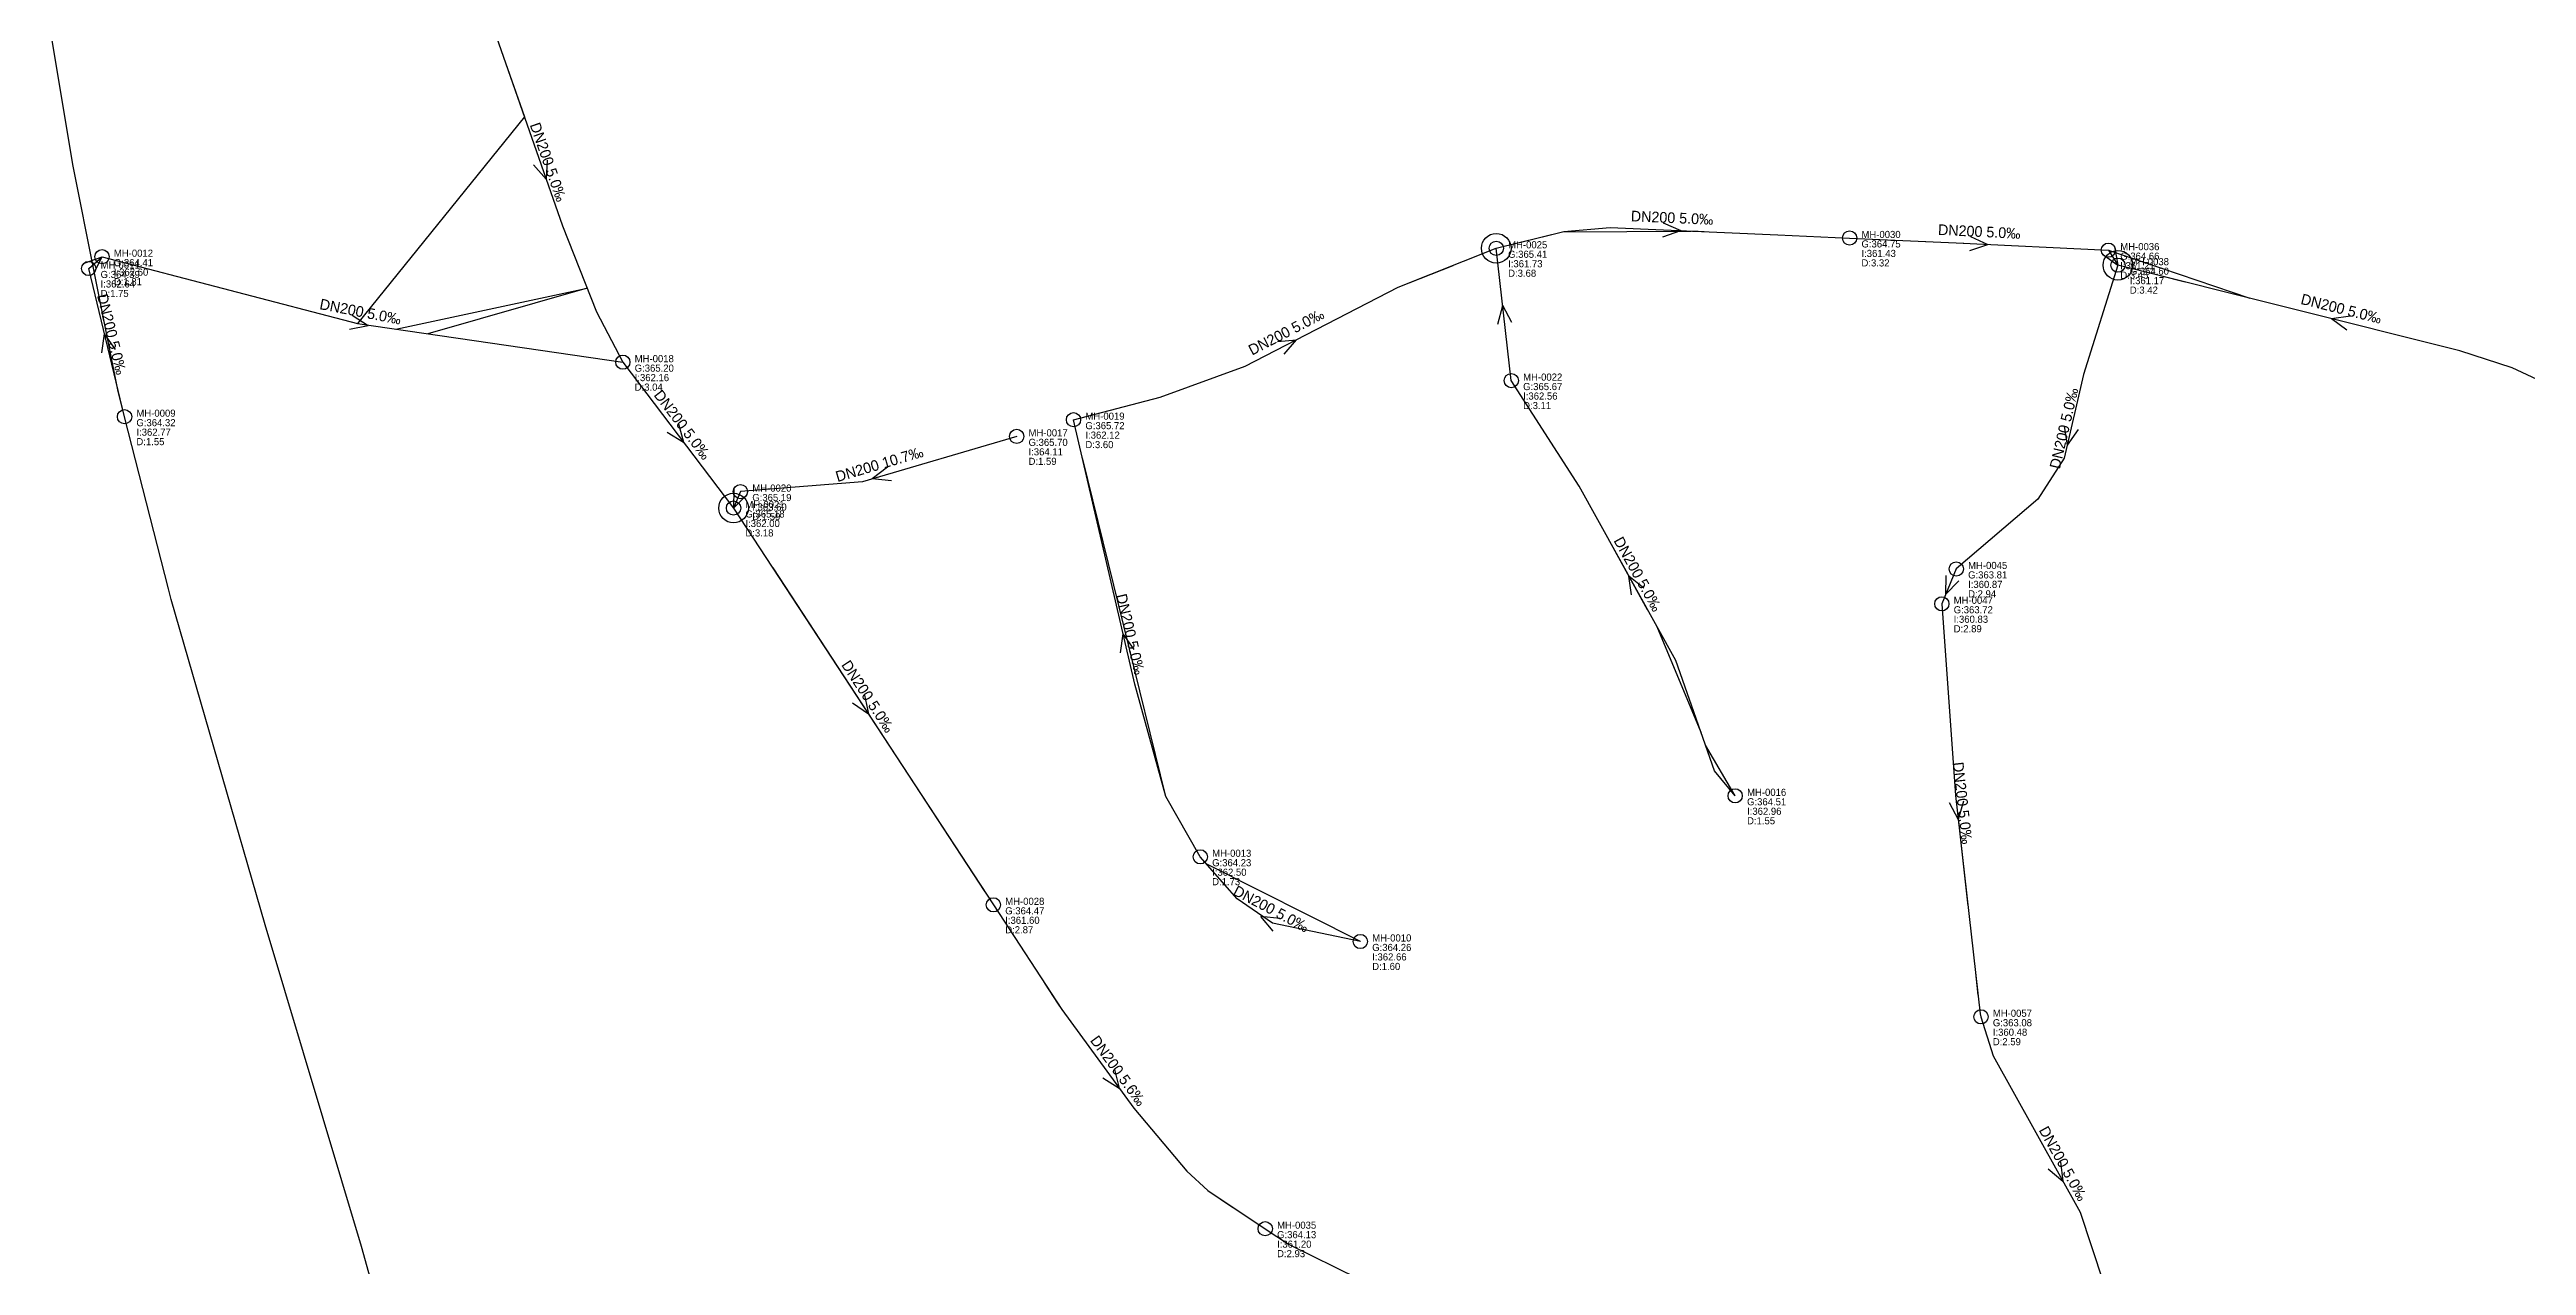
# Model space of a CAD drawing. Header units: metres. Extents: x 449901 to 451990, y 2566737 to 2570846.
# Drawn here: x 449905.7 to 450323.4, y 2570403.6 to 2570608.8 of the extents above; entities that cross this region are included whole.
import ezdxf
from ezdxf.enums import TextEntityAlignment as Align

# ---------------------------------------------------------------- set-up
doc = ezdxf.new("R2010")
doc.units = ezdxf.units.M
for name, color, linetype in [('SEW-CATCHMENT', 4, 'Continuous'), ('SEW-DROP', 6, 'Continuous'), ('SEW-LABEL', 2, 'Continuous'), ('SEW-MH', 7, 'Continuous'), ('SEW-MH-LABEL', 8, 'Continuous'), ('SEW-PIPE-DN200', 3, 'Continuous'), ('SEW-RIDER', 8, 'Continuous')]:
    doc.layers.add(name, color=color, linetype=linetype)

msp = doc.modelspace()

# ---------------------------------------------------------------- linework, layer by layer
at = {"layer": 'SEW-CATCHMENT'}
msp.add_lwpolyline([(449971.17, 2570360.55), (449958.28, 2570406.86), (449942.07, 2570461.1), (449926.2, 2570516), (449925.74, 2570517.78), (449918.34, 2570546.82), (449917.27, 2570551.05), (449913.21, 2570571.34), (449909.66, 2570589.09), (449905.69, 2570612.97)], dxfattribs=at)
at = {"layer": 'SEW-DROP'}
for centre in [(450149.64, 2570575.23), (450254.47, 2570572.38), (450021.03, 2570531.42)]:
    msp.add_circle(centre, 2.5, dxfattribs=at)
at = {"layer": 'SEW-LABEL'}
for p, q in [((449987.31, 2570589.31), (449989.43, 2570586.87)), ((449989.58, 2570590.1), (449989.43, 2570586.87)), ((450177.7, 2570577.15), (450180.75, 2570578.22)), ((450177.8, 2570579.55), (450180.75, 2570578.22)), ((450229.49, 2570574.84), (450232.54, 2570575.89)), ((450229.6, 2570577.23), (450232.54, 2570575.89)), ((449911.51, 2570572.72), (449914.54, 2570573.81)), ((449913.1, 2570570.92), (449914.54, 2570573.81)), ((450251.85, 2570574.27), (450254.47, 2570572.38)), ((450253.88, 2570575.55), (450254.47, 2570572.38)), ((449956.71, 2570563.94), (449959.43, 2570562.19)), ((450149.88, 2570562.45), (450150.74, 2570565.56)), ((450152.27, 2570562.72), (450150.74, 2570565.56)), ((450293.66, 2570563.78), (450290.46, 2570563.35)), ((450293.07, 2570561.45), (450290.46, 2570563.35)), ((449914.51, 2570557.58), (449914.97, 2570560.78)), ((449916.84, 2570558.15), (449914.97, 2570560.78)), ((449956.25, 2570561.58), (449959.43, 2570562.19)), ((450112.74, 2570559.5), (450115.96, 2570559.81)), ((450113.85, 2570557.37), (450115.96, 2570559.81)), ((450009.83, 2570544.19), (450012.6, 2570542.52)), ((450011.74, 2570545.64), (450012.6, 2570542.52)), ((450245.41, 2570545.21), (450245.9, 2570542.02)), ((450247.75, 2570544.67), (450245.9, 2570542.02)), ((450046.97, 2570538.32), (450044.43, 2570536.33)), ((450021.08, 2570534.65), (450021.03, 2570531.42)), ((450047.64, 2570536.02), (450044.43, 2570536.33)), ((450023.3, 2570533.72), (450021.03, 2570531.42)), ((450172.42, 2570516.75), (450172.01, 2570519.95)), ((450174.52, 2570517.91), (450172.01, 2570519.95)), ((450225.45, 2570520.05), (450225.41, 2570516.82)), ((450227.66, 2570519.13), (450225.41, 2570516.82)), ((450086.26, 2570507.01), (450086.75, 2570510.2)), ((450088.59, 2570507.55), (450086.75, 2570510.2)), ((450041.11, 2570498.55), (450043.76, 2570496.69)), ((450043.12, 2570499.86), (450043.76, 2570496.69)), ((450226.02, 2570481.72), (450227.55, 2570478.87)), ((450228.41, 2570481.99), (450227.55, 2570478.87)), ((450112.04, 2570460.05), (450109.94, 2570462.51)), ((450113.15, 2570462.17), (450109.94, 2570462.51)), ((450083.32, 2570435.28), (450086.06, 2570433.56)), ((450085.26, 2570436.69), (450086.06, 2570433.56)), ((450242.68, 2570419.94), (450245.19, 2570417.9)), ((450244.78, 2570421.11), (450245.19, 2570417.9))]:
    msp.add_line(p, q, dxfattribs=at)
at = {"layer": 'SEW-MH'}
for centre in [(450149.64, 2570575.23), (450209.22, 2570576.97), (450252.86, 2570574.91), (449912.3, 2570571.82), (449914.54, 2570573.81), (450254.47, 2570572.38), (450002.36, 2570556.02), (450152.17, 2570552.91), (449918.34, 2570546.82), (450078.36, 2570546.32), (450068.77, 2570543.5), (450022.19, 2570534.19), (450021.03, 2570531.42), (450227.2, 2570521.14), (450224.77, 2570515.26), (450189.93, 2570482.87), (450099.73, 2570472.59), (450064.84, 2570464.48), (450126.72, 2570458.3), (450231.37, 2570445.6), (450110.68, 2570409.85)]:
    msp.add_circle(centre, 1.2, dxfattribs=at)
at = {"layer": 'SEW-PIPE-DN200'}
for points in [[(449977.41, 2570621.34), (449992.17, 2570579.02), (449997.94, 2570564.54), (450002.36, 2570556.02)], [(450149.64, 2570575.23), (450161.06, 2570578.09), (450168.85, 2570578.73), (450197.12, 2570577.52), (450209.22, 2570576.97)], [(450209.22, 2570576.97), (450227.17, 2570576.15), (450252.86, 2570574.91)], [(449912.3, 2570571.82), (449914.54, 2570573.81)], [(449918.34, 2570546.82), (449912.3, 2570571.82)], [(449914.54, 2570573.81), (449957.62, 2570562.52), (450002.36, 2570556.02)], [(450078.36, 2570546.32), (450092.95, 2570550.14), (450107.31, 2570555.34), (450133.09, 2570568.68), (450149.64, 2570575.23)], [(450152.17, 2570552.91), (450149.64, 2570575.23), (450149.64, 2570575.23)], [(450254.47, 2570572.38), (450248.67, 2570553.94), (450245.39, 2570539.83), (450240.95, 2570532.93), (450227.2, 2570521.14)], [(450252.86, 2570574.91), (450254.47, 2570572.38)], [(450328.65, 2570551.49), (450320.94, 2570555.09), (450312.09, 2570557.92), (450254.47, 2570572.38)], [(450002.36, 2570556.02), (450021.03, 2570531.42)], [(450189.93, 2570482.87), (450186.46, 2570487.08), (450179.9, 2570505.71), (450163.6, 2570535.13), (450152.17, 2570552.91), (450152.17, 2570552.91)], [(450068.77, 2570543.5), (450042.78, 2570535.84), (450022.19, 2570534.19)], [(450099.73, 2570472.59), (450093.91, 2570482.75), (450088.72, 2570501.69), (450078.36, 2570546.32)], [(450022.19, 2570534.19), (450021.03, 2570531.42)], [(450021.03, 2570531.42), (450064.84, 2570464.48)], [(450227.2, 2570521.14), (450227.2, 2570521.14), (450224.77, 2570515.26)], [(450224.77, 2570515.26), (450227.09, 2570482.94), (450231.21, 2570446.12), (450231.37, 2570445.6)], [(450126.72, 2570458.3), (450111.9, 2570461.37), (450105.97, 2570465.5), (450099.73, 2570472.59), (450099.73, 2570472.59)], [(450064.84, 2570464.48), (450076.38, 2570446.85), (450088.5, 2570430.21), (450097.47, 2570419.57), (450100.98, 2570416.28), (450110.68, 2570409.85)], [(450231.37, 2570445.6), (450233.43, 2570439), (450248.11, 2570412.66), (450251.98, 2570400.87), (450253.98, 2570391.42), (450253.98, 2570391.41)], [(450110.68, 2570409.85), (450114.59, 2570407.27), (450162.06, 2570383.83), (450172.21, 2570376.75)]]:
    msp.add_lwpolyline(points, dxfattribs=at)
at = {"layer": 'SEW-RIDER'}
for points in [[(449981.86, 2570608.59), (449985.76, 2570597.39), (449957.62, 2570562.52)], [(450153.55, 2570576.21), (450160.8, 2570578.02), (450182.48, 2570578.15)], [(450182.75, 2570578.14), (450183.66, 2570578.1), (450184.68, 2570578.05)], [(450213.02, 2570576.8), (450228.46, 2570576.09)], [(450133.09, 2570568.68), (450142.37, 2570572.35)], [(450252.86, 2570574.91), (450252.86, 2570574.91), (450276.68, 2570566.8)], [(449964.1, 2570561.58), (449996.35, 2570568.52), (449969.47, 2570560.8)], [(450265.82, 2570569.53), (450261.61, 2570570.58)], [(450093.91, 2570482.75), (450079.86, 2570539.86)], [(450175.16, 2570514.27), (450169.4, 2570524.67)], [(450027.64, 2570521.33), (450063.39, 2570466.69)], [(450184.25, 2570493.36), (450184.18, 2570493.56), (450176.76, 2570511.38)], [(450189.93, 2570482.87), (450189.93, 2570482.87), (450184.94, 2570491.41)], [(450227.52, 2570479.07), (450228.04, 2570474.44), (450229.17, 2570464.31)], [(450126.72, 2570458.3), (450126.72, 2570458.3), (450100.81, 2570471.36)], [(450073.47, 2570451.28), (450075.79, 2570447.75), (450076.38, 2570446.85)], [(450230.38, 2570453.56), (450230.86, 2570449.24)], [(450233.43, 2570439), (450240.35, 2570426.59)], [(450100.98, 2570416.28), (450100.98, 2570416.28), (450105.19, 2570413.49)], [(450114.49, 2570407.34), (450114.59, 2570407.27), (450114.59, 2570407.27)]]:
    msp.add_lwpolyline(points, dxfattribs=at)

# ---------------------------------------------------------------- texts
at = {"layer": 'SEW-LABEL'}
for s, rotation, p in [('DN200 5.0‰', -70.7708, (449988.94, 2570589.49)), ('DN200 5.0‰', -2.4485, (450179.25, 2570579.49)), ('DN200 5.0‰', -2.7622, (450231.04, 2570577.16)), ('DN200 5.0‰', 283.5853, (449915.32, 2570560.52)), ('DN200 5.0‰', 345.917, (450291.91, 2570564.18)), ('DN200 5.0‰', -10.9328, (449957.95, 2570563.67)), ('DN200 5.0‰', 27.366, (450114.63, 2570560.32)), ('DN200 5.0‰', -52.7973, (450011.7, 2570544.92)), ('DN200 5.0‰', 76.876, (450246.24, 2570544.68)), ('DN200 10.7‰', 16.4186, (450045.87, 2570537.95)), ('DN200 5.0‰', 298.9842, (450172.74, 2570519.84)), ('DN200 5.0‰', 283.0723, (450087.09, 2570509.94)), ('DN200 5.0‰', -56.7985, (450042.94, 2570499.15)), ('DN200 5.0‰', -83.6212, (450227.38, 2570481.56)), ('DN200 5.0‰', 332.2143, (450111.27, 2570463.01)), ('DN200 5.6‰', -53.93, (450085.17, 2570435.97)), ('DN200 5.0‰', -60.858, (450244.46, 2570420.41))]:
    msp.add_text(s, height=1.8, rotation=rotation, dxfattribs=at).set_placement(p, align=Align.CENTER)
at = {"layer": 'SEW-MH-LABEL'}
for s, p in [('MH-0025', (450151.64, 2570575.23)), ('G:364.75', (450211.22, 2570575.37)), ('MH-0030', (450211.22, 2570576.97)), ('MH-0036', (450254.86, 2570574.91)), ('MH-0011', (449914.3, 2570571.82)), ('G:364.41', (449916.54, 2570572.21)), ('MH-0012', (449916.54, 2570573.81)), ('I:362.60', (449916.54, 2570570.61)), ('G:365.41', (450151.64, 2570573.63)), ('D:3.68', (450151.64, 2570570.43)), ('I:361.73', (450151.64, 2570572.03)), ('D:3.32', (450211.22, 2570572.17)), ('I:361.43', (450211.22, 2570573.77)), ('G:364.66', (450254.86, 2570573.31)), ('I:361.21', (450254.86, 2570571.71)), ('G:364.60', (450256.47, 2570570.78)), ('MH-0038', (450256.47, 2570572.38)), ('G:364.39', (449914.3, 2570570.22)), ('D:1.75', (449914.3, 2570567.02)), ('I:362.64', (449914.3, 2570568.62)), ('D:1.81', (449916.54, 2570569.01)), ('D:3.45', (450254.86, 2570570.11)), ('D:3.42', (450256.47, 2570567.58)), ('I:361.17', (450256.47, 2570569.18)), ('G:365.20', (450004.36, 2570554.42)), ('MH-0018', (450004.36, 2570556.02)), ('D:3.04', (450004.36, 2570551.22)), ('I:362.16', (450004.36, 2570552.82)), ('G:365.67', (450154.17, 2570551.31)), ('MH-0022', (450154.17, 2570552.91)), ('I:362.56', (450154.17, 2570549.71)), ('MH-0009', (449920.34, 2570546.82)), ('MH-0019', (450080.36, 2570546.32)), ('D:3.11', (450154.17, 2570548.11)), ('G:364.32', (449920.34, 2570545.22)), ('D:1.55', (449920.34, 2570542.02)), ('I:362.77', (449920.34, 2570543.62)), ('G:365.70', (450070.77, 2570541.9)), ('MH-0017', (450070.77, 2570543.5)), ('G:365.72', (450080.36, 2570544.72)), ('D:3.60', (450080.36, 2570541.52)), ('I:362.12', (450080.36, 2570543.12)), ('D:1.59', (450070.77, 2570538.7)), ('I:364.11', (450070.77, 2570540.3)), ('MH-0020', (450024.19, 2570534.19)), ('G:365.18', (450023.03, 2570529.82)), ('MH-0021', (450023.03, 2570531.42)), ('G:365.19', (450024.19, 2570532.59)), ('D:1.59', (450024.19, 2570529.39)), ('I:363.60', (450024.19, 2570530.99)), ('D:3.18', (450023.03, 2570526.62)), ('I:362.00', (450023.03, 2570528.22)), ('MH-0045', (450229.2, 2570521.14)), ('G:363.81', (450229.2, 2570519.54)), ('D:2.94', (450229.2, 2570516.34)), ('I:360.87', (450229.2, 2570517.94)), ('G:363.72', (450226.77, 2570513.66)), ('MH-0047', (450226.77, 2570515.26)), ('I:360.83', (450226.77, 2570512.06)), ('D:2.89', (450226.77, 2570510.46)), ('MH-0016', (450191.93, 2570482.87)), ('G:364.51', (450191.93, 2570481.27)), ('I:362.96', (450191.93, 2570479.67)), ('D:1.55', (450191.93, 2570478.07)), ('G:364.23', (450101.73, 2570470.99)), ('MH-0013', (450101.73, 2570472.59)), ('D:1.73', (450101.73, 2570467.79)), ('I:362.50', (450101.73, 2570469.39)), ('G:364.47', (450066.84, 2570462.88)), ('MH-0028', (450066.84, 2570464.48)), ('D:2.87', (450066.84, 2570459.68)), ('I:361.60', (450066.84, 2570461.28)), ('MH-0010', (450128.72, 2570458.3)), ('G:364.26', (450128.72, 2570456.7)), ('D:1.60', (450128.72, 2570453.5)), ('I:362.66', (450128.72, 2570455.1)), ('MH-0057', (450233.37, 2570445.6)), ('G:363.08', (450233.37, 2570444)), ('I:360.48', (450233.37, 2570442.4)), ('D:2.59', (450233.37, 2570440.8)), ('G:364.13', (450112.68, 2570408.25)), ('MH-0035', (450112.68, 2570409.85)), ('D:2.93', (450112.68, 2570405.05)), ('I:361.20', (450112.68, 2570406.65))]:
    msp.add_text(s, height=1.2, dxfattribs=at).set_placement(p)

doc.saveas('drawing.dxf')
